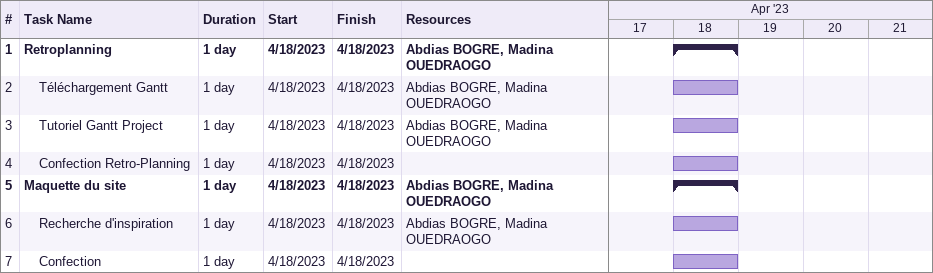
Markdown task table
| ID | Level | Task | Duration | Start | Finish | Resources |
|---|---|---|---|---|---|---|
| 1 | 1 | **Retroplanning** | 1d | 2023-04-18 | 2023-04-18 | Abdias BOGRE, Madina OUEDRAOGO |
| 2 | 2 | Téléchargement Gantt | 1d | 2023-04-18 | 2023-04-18 | Abdias BOGRE, Madina OUEDRAOGO |
| 3 | 2 | Tutoriel Gantt Project | 1d | 2023-04-18 | 2023-04-18 | Abdias BOGRE, Madina OUEDRAOGO |
| 4 | 2 | Confection Retro-Planning | 1d | 2023-04-18 | 2023-04-18 |  |
| 5 | 1 | **Maquette du site** | 1d | 2023-04-18 | 2023-04-18 | Abdias BOGRE, Madina OUEDRAOGO |
| 6 | 2 | Recherche d'inspiration | 1d | 2023-04-18 | 2023-04-18 | Abdias BOGRE, Madina OUEDRAOGO |
| 7 | 2 | Confection | 1d | 2023-04-18 | 2023-04-18 |  |
